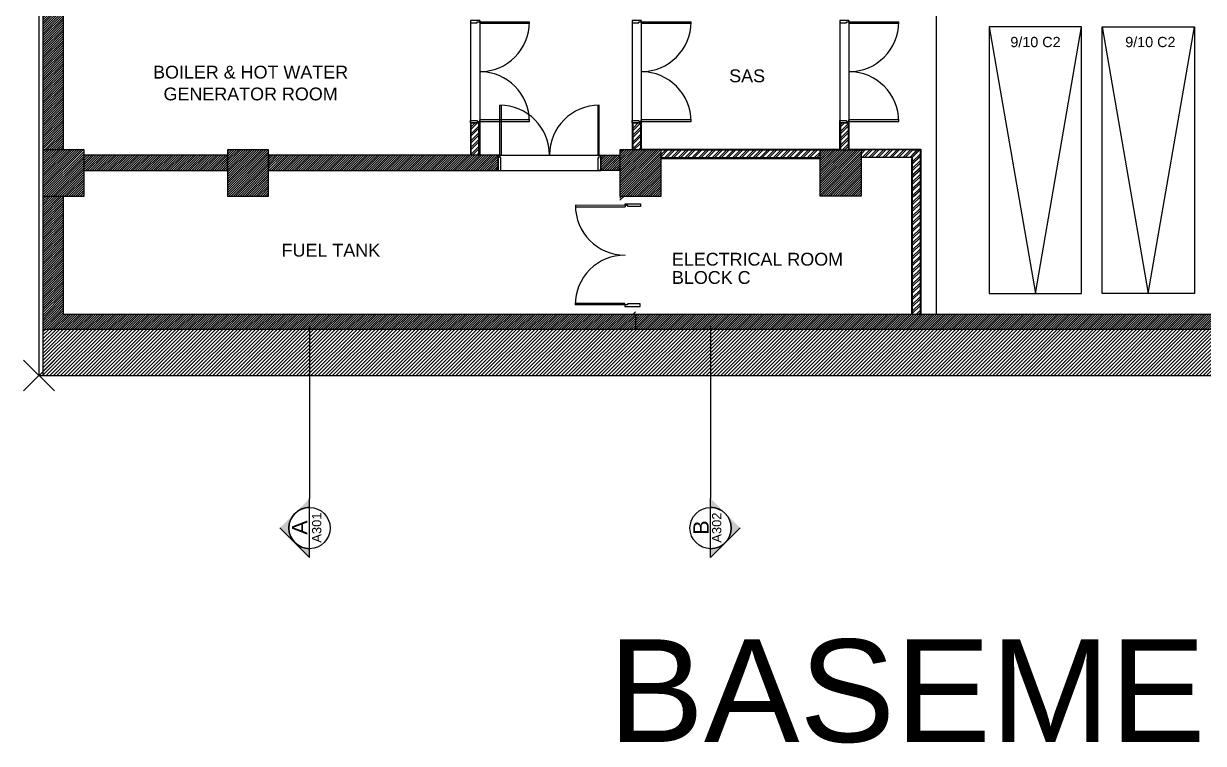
# Model space of a CAD drawing. Header units: inches. Extents: x -0.3 to 44.3, y -7.2 to 59.4.
# Drawn here: x -0.3 to 22.7, y -7.17 to 6.86 of the extents above; entities that cross this region are included whole.
import ezdxf
from ezdxf.enums import TextEntityAlignment as Align

# ---------------------------------------------------------------- set-up
doc = ezdxf.new("R2010")
doc.units = ezdxf.units.IN
doc.header["$MEASUREMENT"] = 0
doc.header["$PDMODE"] = 3
doc.header["$PDSIZE"] = 0.3
doc.layers.get('0').update_dxf_attribs({"linetype": 'CONTINUOUS'})
for name, color, linetype in [('A-AREAS', 6, 'CONTINUOUS'), ('A-DRAW-SEC', 7, 'CONTINUOUS'), ('A-FLOR-STRS', 40, 'CONTINUOUS'), ('A-FURNITURE', 30, 'CONTINUOUS'), ('A-HATCH-CONC', 8, 'CONTINUOUS'), ('A-HATCH-WALL', 8, 'CONTINUOUS'), ('A-NOMENCLATURE', 3, 'CONTINUOUS'), ('A-PARK-TXT', 3, 'CONTINUOUS'), ('A-PLASTER', 8, 'CONTINUOUS'), ('A-PORTE', 1, 'CONTINUOUS'), ('A-TILES', 137, 'CONTINUOUS'), ('A-WALL', 4, 'CONTINUOUS'), ('N-PLOT', 5, 'CONTINUOUS'), ('Parcelle$0$N-PLOT', 5, 'CONTINUOUS'), ('S-BASEMENT 1$0$A-STR BASEMENT 1', 2, 'CONTINUOUS'), ('S-BASEMENT 1$0$A-STR BASEMENT TF', 2, 'CONTINUOUS'), ('S-SLAB LIMIT B1', 2, 'CONTINUOUS')]:
    doc.layers.add(name, color=color, linetype=linetype)
doc.styles.add('A100-STEXT', font='ARIAL.TTF', dxfattribs={"height": 0.25})
doc.styles.add('Arial', font='ARIAL.TTF', dxfattribs={"height": 0.2})
doc.styles.add('S-BASEMENT 1$0$STYLE1', font='ARIAL.TTF')
doc.styles.add('sec-lines$0$STYLE1', font='ARIAL.TTF')
pattern_1 = [(45, (-338376.54673, -23743.37172), (-0.066291260736, 0.066291260736), []), (45, (-338376.50254, -23743.37172), (-0.066291260736, 0.066291260736), [])]
pattern_2 = [(45, (-338376.546732, -23743.371716), (-0.022097086912, 0.022097086912), [])]

# ---------------------------------------------------------------- blocks, each defined once
blk = doc.blocks.new('P0200E18D')
at = {"layer": 'A-PORTE'}
for p, q in [((-1.97, -0.18), (-1.97, -1.15)), ((-1.97, -0.18), (-1.94, -0.18)), ((-1.94, -1.15), (-1.94, -0.18)), ((-0.06, -1.15), (-0.06, -0.18)), ((-0.03, -0.18), (-0.06, -0.18)), ((-0.03, -0.18), (-0.03, -1.15))]:
    blk.add_line(p, q, dxfattribs=at)
for points in [[(-0.05, 0), (-0.05, -0.13), (-0.03, -0.13), (-0.03, -0.18), (0, -0.18), (0, 0)], [(-1.95, 0), (-1.95, -0.13), (-1.97, -0.13), (-1.97, -0.18), (-2, -0.18), (-2, 0)]]:
    blk.add_lwpolyline(points, close=True, dxfattribs=at)
for centre, start, end in [((-1.97, -0.18), 270, 0), ((-0.03, -0.18), 180, 270)]:
    blk.add_arc(centre, 0.97, start, end, dxfattribs=at)
blk = doc.blocks.new('P0200E30D')
at = {"layer": 'A-PORTE'}
for p, q in [((0.03, 0), (0.03, 0.97)), ((0.06, 0.97), (0.06, 0)), ((1.94, 0.97), (1.94, 0)), ((1.97, 0), (1.97, 0.97)), ((0.03, 0), (0.06, 0)), ((1.97, 0), (1.94, 0))]:
    blk.add_line(p, q, dxfattribs=at)
for points in [[(0.05, -0.3), (0.05, -0.05), (0.03, -0.05), (0.03, 0), (0, 0), (0, -0.3)], [(1.95, -0.3), (1.95, -0.05), (1.97, -0.05), (1.97, 0), (2, 0), (2, -0.3)]]:
    blk.add_lwpolyline(points, close=True, dxfattribs=at)
for centre, start, end in [((0.03, 0), 360, 90), ((1.97, 0), 90, 180)]:
    blk.add_arc(centre, 0.97, start, end, dxfattribs=at)
blk = doc.blocks.new('A$C650F57F4')
at = {"layer": 'A-DRAW-SEC'}
h = blk.add_hatch(color=256, dxfattribs=at)
edge = h.paths.add_edge_path()
edge.add_line((5.275, -2.396), (4.699, -2.97))
edge.add_line((4.699, -2.97), (5.275, -3.548))
edge.add_line((5.275, -3.548), (5.275, -3.374))
edge.add_arc((5.275, -2.971), 0.403, 90, 270, ccw=False)
edge.add_line((5.275, -2.568), (5.275, -2.396))
for p, q in [((5.275, -3.548), (5.275, -2.396)), ((4.699, -2.97), (5.275, -3.548))]:
    blk.add_line(p, q, dxfattribs=at)
at = {"layer": 'A-DRAW-SEC', "color": 2, "linetype": 'Continuous'}
blk.add_lwpolyline([(5.275, 0.966), (5.275, -2.396)], dxfattribs=at)
at = {"layer": 'A-DRAW-SEC', "ltscale": 0.5}
blk.add_circle((5.275, -2.972), 0.402, dxfattribs=at)
at = {"layer": 'A-DRAW-SEC'}
blk.add_arc((5.275, -2.971), 0.403, 90, 270, dxfattribs=at)
at = {"layer": 'A-DRAW-SEC', "style": 'sec-lines$0$STYLE1'}
for s, height, p in [('A301', 0.18, (5.414, -2.963)), ('A', 0.3, (5.084, -2.963))]:
    blk.add_text(s, height=height, rotation=90, dxfattribs=at).set_placement(p, align=Align.MIDDLE)
blk = doc.blocks.new('A$C3153339E')
at = {"layer": 'A-DRAW-SEC'}
h = blk.add_hatch(color=256, dxfattribs=at)
edge = h.paths.add_edge_path()
edge.add_line((13.095, -2.396), (13.671, -2.97))
edge.add_line((13.671, -2.97), (13.095, -3.548))
edge.add_line((13.095, -3.548), (13.095, -3.374))
edge.add_arc((13.095, -2.971), 0.403, -90, 90)
edge.add_line((13.095, -2.568), (13.095, -2.396))
for p, q in [((13.095, -3.548), (13.095, -2.396)), ((13.671, -2.97), (13.095, -3.548))]:
    blk.add_line(p, q, dxfattribs=at)
at = {"layer": 'A-DRAW-SEC', "color": 2, "linetype": 'Continuous'}
blk.add_lwpolyline([(13.095, 0.966), (13.095, -2.396)], dxfattribs=at)
at = {"layer": 'A-DRAW-SEC', "ltscale": 0.5}
blk.add_circle((13.095, -2.972), 0.402, dxfattribs=at)
at = {"layer": 'A-DRAW-SEC'}
blk.add_arc((13.095, -2.971), 0.403, 270, 90, dxfattribs=at)
blk.add_blockref('A$C650F57F4', (0, 0), dxfattribs=at)
at = {"layer": 'A-DRAW-SEC', "style": 'sec-lines$0$STYLE1'}
for s, height, p in [('A302', 0.18, (13.213, -2.963)), ('B', 0.3, (12.909, -2.963))]:
    blk.add_text(s, height=height, rotation=90, dxfattribs=at).set_placement(p, align=Align.MIDDLE)

msp = doc.modelspace()

# ---------------------------------------------------------------- hatches: boundary and pattern name
at = {"layer": 'A-HATCH-CONC'}
h = msp.add_hatch(dxfattribs=at)
h.set_pattern_fill('ANSI31', color=256, scale=0.4, style=0)
h.set_pattern_definition([(45, (-338376.54673, -23743.371716), (-0.035355339059, 0.035355339059), [])])
edge = h.paths.add_edge_path()
edge.add_line((0.078, 0.9), (0.078, 0))
edge.add_line((0.078, 0), (38.908, 0))
edge.add_arc((38.908, 3), 3, 270, 360)
edge.add_line((41.908, 3), (41.908, 24.355))
edge.add_line((41.908, 24.355), (41.008, 24.355))
edge.add_line((41.008, 24.355), (41.008, 2.957))
edge.add_arc((38.908, 3), 2.1, 273.7018, 358.8196, ccw=False)
edge.add_line((39.044, 0.904), (0.078, 0.9))
h = msp.add_hatch(dxfattribs=at)
h.set_pattern_fill('ANSI31', color=256, scale=0.25, style=0)
h.set_pattern_definition(pattern_2)
h.paths.add_polyline_path([(0.478, 18.6), (0.078, 18.6), (0.078, 4.4), (0.478, 4.4)])
h = msp.add_hatch(dxfattribs=at)
h.set_pattern_fill('ANSI31', color=256, scale=0.25, style=0)
h.paths.add_polyline_path([(0.878, 4.4), (0.078, 4.4), (0.078, 3.5), (0.878, 3.5)])
h = msp.add_hatch(dxfattribs=at)
h.set_pattern_fill('ANSI31', color=256, scale=0.25, style=0)
h.set_pattern_definition([(45, (-338411.786732, -23743.371716), (-0.022097086912, 0.022097086912), [])])
h.paths.add_polyline_path([(4.478, 4.4), (4.078, 4.4), (4.078, 3.5), (4.478, 3.5)])
h.paths.add_polyline_path([(4.078, 4.4), (3.678, 4.4), (3.678, 3.5), (4.078, 3.5)])
h = msp.add_hatch(dxfattribs=at)
h.set_pattern_fill('ANSI31', color=256, scale=0.25, style=0)
h.set_pattern_definition([(45, (-338404.136732, -23743.371716), (-0.022097086912, 0.022097086912), [])])
h.paths.add_polyline_path([(12.128, 4.4), (11.728, 4.4), (11.728, 3.5), (12.128, 3.5)])
h.paths.add_polyline_path([(11.728, 4.4), (11.328, 4.4), (11.328, 3.5), (11.728, 3.5)])
h = msp.add_hatch(dxfattribs=at)
h.set_pattern_fill('ANSI31', color=256, scale=0.25, style=0)
h.set_pattern_definition([(45, (-338400.236732, -23743.371716), (-0.022097086912, 0.022097086912), [])])
h.paths.add_polyline_path([(16.028, 4.4), (15.628, 4.4), (15.628, 3.5), (16.028, 3.5)])
h.paths.add_polyline_path([(15.628, 4.4), (15.228, 4.4), (15.228, 3.5), (15.628, 3.5)])
h = msp.add_hatch(dxfattribs=at)
h.set_pattern_fill('ANSI31', color=256, scale=0.25, style=0)
h.set_pattern_definition(pattern_2)
h.paths.add_polyline_path([(0.478, 3.5), (0.078, 3.5), (0.078, 1.2), (0.478, 1.2)])
h.paths.add_polyline_path([(3.678, 4.3), (0.878, 4.3), (0.878, 4), (3.678, 4)])
h = msp.add_hatch(dxfattribs=at)
h.set_pattern_fill('ANSI31', color=256, scale=0.25, style=0)
h.paths.add_polyline_path([(8.953, 4.3), (4.478, 4.3), (4.478, 4), (8.953, 4)])
h = msp.add_hatch(dxfattribs=at)
h.set_pattern_fill('ANSI31', color=256, scale=0.25, style=0)
h.paths.add_polyline_path([(11.328, 4.3), (10.953, 4.3), (10.953, 4), (11.328, 4)])
h = msp.add_hatch(dxfattribs=at)
h.set_pattern_fill('ANSI31', color=256, scale=0.25, style=0)
h.paths.add_polyline_path([(41.008, 3), (41.008, 3.5), (40.708, 3.5), (40.708, 3, -0.414214), (38.908, 1.2), (11.628, 1.2), (11.628, 0.9), (38.908, 0.9, 0.414214)])
h = msp.add_hatch(dxfattribs=at)
h.set_pattern_fill('ANSI31', color=256, scale=0.25, style=0)
h.set_pattern_definition(pattern_2)
h.paths.add_polyline_path([(11.628, 1.2), (0.078, 1.2), (0.078, 0.9), (11.628, 0.9)])
at = {"layer": 'A-HATCH-WALL'}
h = msp.add_hatch(dxfattribs=at)
h.set_pattern_fill('ANSI32', color=256, scale=0.25, style=0)
h.paths.add_polyline_path([(8.578, 4.925), (8.428, 4.925), (8.428, 4.3), (8.578, 4.3)])
h = msp.add_hatch(dxfattribs=at)
h.set_pattern_fill('ANSI32', color=256, scale=0.25, style=0)
h.set_pattern_definition(pattern_1)
h.paths.add_polyline_path([(11.728, 4.925), (11.578, 4.925), (11.578, 4.4), (11.728, 4.4)])
h = msp.add_hatch(dxfattribs=at)
h.set_pattern_fill('ANSI32', color=256, scale=0.25, style=0)
h.set_pattern_definition(pattern_1)
h.paths.add_polyline_path([(15.778, 4.925), (15.628, 4.925), (15.628, 4.4), (15.778, 4.4)])
h = msp.add_hatch(dxfattribs=at)
h.set_pattern_fill('ANSI32', color=256, scale=0.25, style=0)
h.set_pattern_definition(pattern_1)
h.paths.add_polyline_path([(15.228, 4.4), (12.128, 4.4), (12.128, 4.25), (15.228, 4.25)])
h = msp.add_hatch(dxfattribs=at)
h.set_pattern_fill('ANSI32', color=256, scale=0.25, style=0)
h.paths.add_polyline_path([(17.178, 4.4), (17.028, 4.4), (16.028, 4.4), (16.028, 4.25), (17.028, 4.25), (17.028, 3.5), (17.178, 3.5)])
h = msp.add_hatch(dxfattribs=at)
h.set_pattern_fill('ANSI32', color=256, scale=0.25, style=0)
h.set_pattern_definition(pattern_1)
h.paths.add_polyline_path([(17.178, 4.4), (17.028, 4.4), (17.028, 1.2), (17.178, 1.2)])

# ---------------------------------------------------------------- linework, layer by layer
msp.add_point((0, 0))
at = {"layer": 'A-AREAS'}
msp.add_lwpolyline([(38.908, 0, 0.414214), (41.908, 3), (41.908, 55.455, 0.422955), (38.819, 58.453), (0.078, 57.3), (0.078, 26.56), (0.378, 26.56), (0.378, 36.4), (6.032, 36.4), (11.578, 31.939), (11.578, 28.85), (15.378, 28.85), (15.378, 22.5), (11.578, 22.5), (11.578, 18.6), (0.378, 18.6), (0.378, 26.56), (0.078, 26.56), (0.078, 0)], format="xyb", close=True, dxfattribs=at)
at = {"layer": 'A-FLOR-STRS'}
msp.add_lwpolyline([(16.093, 29.269), (16.093, 19.015, 0.414214), (16.393, 18.715), (17.193, 18.715, -0.414214), (17.493, 18.415), (17.493, 1.2)], format="xyb", dxfattribs=at)
at = {"layer": 'A-FURNITURE'}
for points in [[(20.328, 6.8), (18.528, 6.8), (18.528, 1.6), (20.328, 1.6)], [(20.728, 6.8), (22.528, 6.8), (22.528, 1.6), (20.728, 1.6)]]:
    msp.add_lwpolyline(points, close=True, dxfattribs=at)
for points in [[(18.528, 6.8), (19.428, 1.6), (20.328, 6.8)], [(20.728, 6.8), (21.628, 1.6), (22.528, 6.8)]]:
    msp.add_lwpolyline(points, dxfattribs=at)
at = {"layer": 'A-HATCH-CONC'}
for p, q in [((11.328, 3.462), (11.367, 3.5)), ((11.328, 3.418), (11.411, 3.5)), ((11.586, 1.2), (11.628, 1.243))]:
    msp.add_line(p, q, dxfattribs=at)
msp.add_lwpolyline([(11.628, 1.2), (11.628, 0.9)], dxfattribs=at)
at = {"layer": 'A-PLASTER'}
msp.add_line((16.028, 4.415), (17.028, 4.415), dxfattribs=at)
for points in [[(8.413, 4.925), (8.413, 4.3)], [(8.593, 4.925), (8.593, 4.3)], [(11.563, 4.925), (11.563, 4.4)], [(11.743, 4.925), (11.743, 4.415), (15.613, 4.415), (15.613, 4.925)], [(15.793, 4.925), (15.793, 4.415), (16.028, 4.415)], [(17.028, 4.415), (17.193, 4.415), (17.193, 1.2)], [(12.128, 4.235), (15.228, 4.235)], [(17.013, 4.235), (17.013, 1.2)]]:
    msp.add_lwpolyline(points, dxfattribs=at)
at = {"layer": 'A-TILES'}
for p, q in [((8.413, 6.925), (8.413, 4.925)), ((8.593, 6.925), (8.593, 4.925)), ((11.563, 6.925), (11.563, 4.925)), ((11.743, 6.925), (11.743, 4.925)), ((15.613, 6.925), (15.613, 4.925)), ((15.793, 6.925), (15.793, 4.925)), ((8.953, 4.3), (10.953, 4.3)), ((8.953, 4), (10.953, 4))]:
    msp.add_line(p, q, dxfattribs=at)
at = {"layer": 'A-WALL'}
for p, q in [((8.428, 4.925), (8.578, 4.925)), ((8.428, 4.3), (8.428, 4.925)), ((8.578, 4.3), (8.578, 4.925)), ((11.578, 4.925), (11.728, 4.925)), ((11.578, 4.925), (11.578, 4.4)), ((11.728, 4.925), (11.728, 4.4)), ((15.628, 4.925), (15.778, 4.925)), ((15.628, 4.925), (15.628, 4.4)), ((15.778, 4.925), (15.778, 4.4)), ((12.128, 4.4), (15.228, 4.4)), ((17.028, 4.4), (16.028, 4.4)), ((17.028, 4.4), (17.178, 4.4)), ((17.028, 4.4), (17.028, 4.389)), ((17.178, 4.4), (17.178, 1.2)), ((12.128, 4.25), (15.228, 4.25)), ((17.028, 4.25), (16.028, 4.25)), ((17.028, 4.303), (17.028, 4.3)), ((17.028, 4.259), (17.028, 1.2))]:
    msp.add_line(p, q, dxfattribs=at)
at = {"layer": 'N-PLOT'}
msp.add_lwpolyline([(0, 0), (38.908, 0, 0.414214), (41.908, 3), (41.908, 55.455, 0.422955), (38.819, 58.453), (0, 57.298)], format="xyb", close=True, dxfattribs=at)
at = {"layer": 'Parcelle$0$N-PLOT'}
msp.add_lwpolyline([(0, 0), (38.908, 0, 0.414214), (41.908, 3), (41.908, 55.455, 0.422955), (38.819, 58.453), (0, 57.298)], format="xyb", close=True, dxfattribs=at)
at = {"layer": 'S-BASEMENT 1$0$A-STR BASEMENT 1'}
msp.add_line((0.478, 1.2), (38.908, 1.2), dxfattribs=at)
for points in [[(0.478, 46.723), (0.078, 46.501), (0.078, 42), (0.078, 0.9), (0.078, 0.9), (0.078, 0.9)], [(0.478, 4.4), (0.478, 19.98), (0.378, 19.98), (0.378, 35.05), (0.479, 35.05), (0.479, 42)], [(0.878, 4), (3.678, 4), (3.678, 4.3), (0.878, 4.3)], [(0.478, 1.2), (0.478, 3.5)]]:
    msp.add_lwpolyline(points, dxfattribs=at)
msp.add_lwpolyline([(41.008, 24.885), (41.008, 3, -0.414214), (38.908, 0.9), (0.078, 0.9), (0.078, 0), (38.908, 0, 0.414214), (41.908, 3), (41.908, 24.885), (41.008, 24.885)], format="xyb", close=True, dxfattribs=at)
for points in [[(0.078, 3.5), (0.878, 3.5), (0.878, 4.4), (0.078, 4.4)], [(3.678, 3.5), (4.478, 3.5), (4.478, 4.4), (3.678, 4.4)], [(11.328, 3.5), (12.128, 3.5), (12.128, 4.4), (11.328, 4.4)], [(15.228, 4.4), (16.028, 4.4), (16.028, 3.5), (15.228, 3.5)], [(8.953, 4.3), (4.478, 4.3), (4.478, 4), (8.953, 4)], [(10.953, 4.3), (11.328, 4.3), (11.328, 4), (10.953, 4)]]:
    msp.add_lwpolyline(points, close=True, dxfattribs=at)
at = {"layer": 'S-SLAB LIMIT B1'}
msp.add_line((1.333, 1.2), (38.268, 1.2), dxfattribs=at)

# ---------------------------------------------------------------- block references
at = {"layer": 'A-DRAW-SEC'}
msp.add_blockref('A$C3153339E', (0, 0), dxfattribs=at)
at = {"layer": 'A-PORTE'}
for name, p, rotation in [('P0200E18D', (8.413, 6.925), 89.99999999903922), ('P0200E18D', (11.563, 6.925), 89.99999999903922), ('P0200E18D', (15.613, 6.925), 89.99999999903922), ('P0200E30D', (11.424, 1.349), 89.87460212984558)]:
    msp.add_blockref(name, p, dxfattribs=dict(at, rotation=rotation))
msp.add_blockref('P0200E30D', (8.953, 4.3), dxfattribs=at)

# ---------------------------------------------------------------- texts
at = {"layer": 'A-NOMENCLATURE', "style": 'A100-STEXT'}
for s, p in [('BOILER & HOT WATER', (4.126, 5.916)), ('SAS', (13.807, 5.844)), ('GENERATOR ROOM', (4.126, 5.491)), ('FUEL TANK', (5.691, 2.443)), ('ELECTRICAL ROOM', (14.009, 2.269)), ('BLOCK C', (13.108, 1.913))]:
    msp.add_text(s, height=0.25, dxfattribs=at).set_placement(p, align=Align.MIDDLE)
at = {"layer": 'A-PARK-TXT', "style": 'Arial'}
for p in [(19.429, 6.507), (21.669, 6.507)]:
    msp.add_text('9/10 C2', height=0.2, rotation=360, dxfattribs=at).set_placement(p, align=Align.MIDDLE)
at = {"layer": 'S-BASEMENT 1$0$A-STR BASEMENT TF', "style": 'S-BASEMENT 1$0$STYLE1'}
msp.add_text('BASEMENT 1', height=2, dxfattribs=at).set_placement((11.102, -7.142))

doc.saveas('drawing.dxf')
